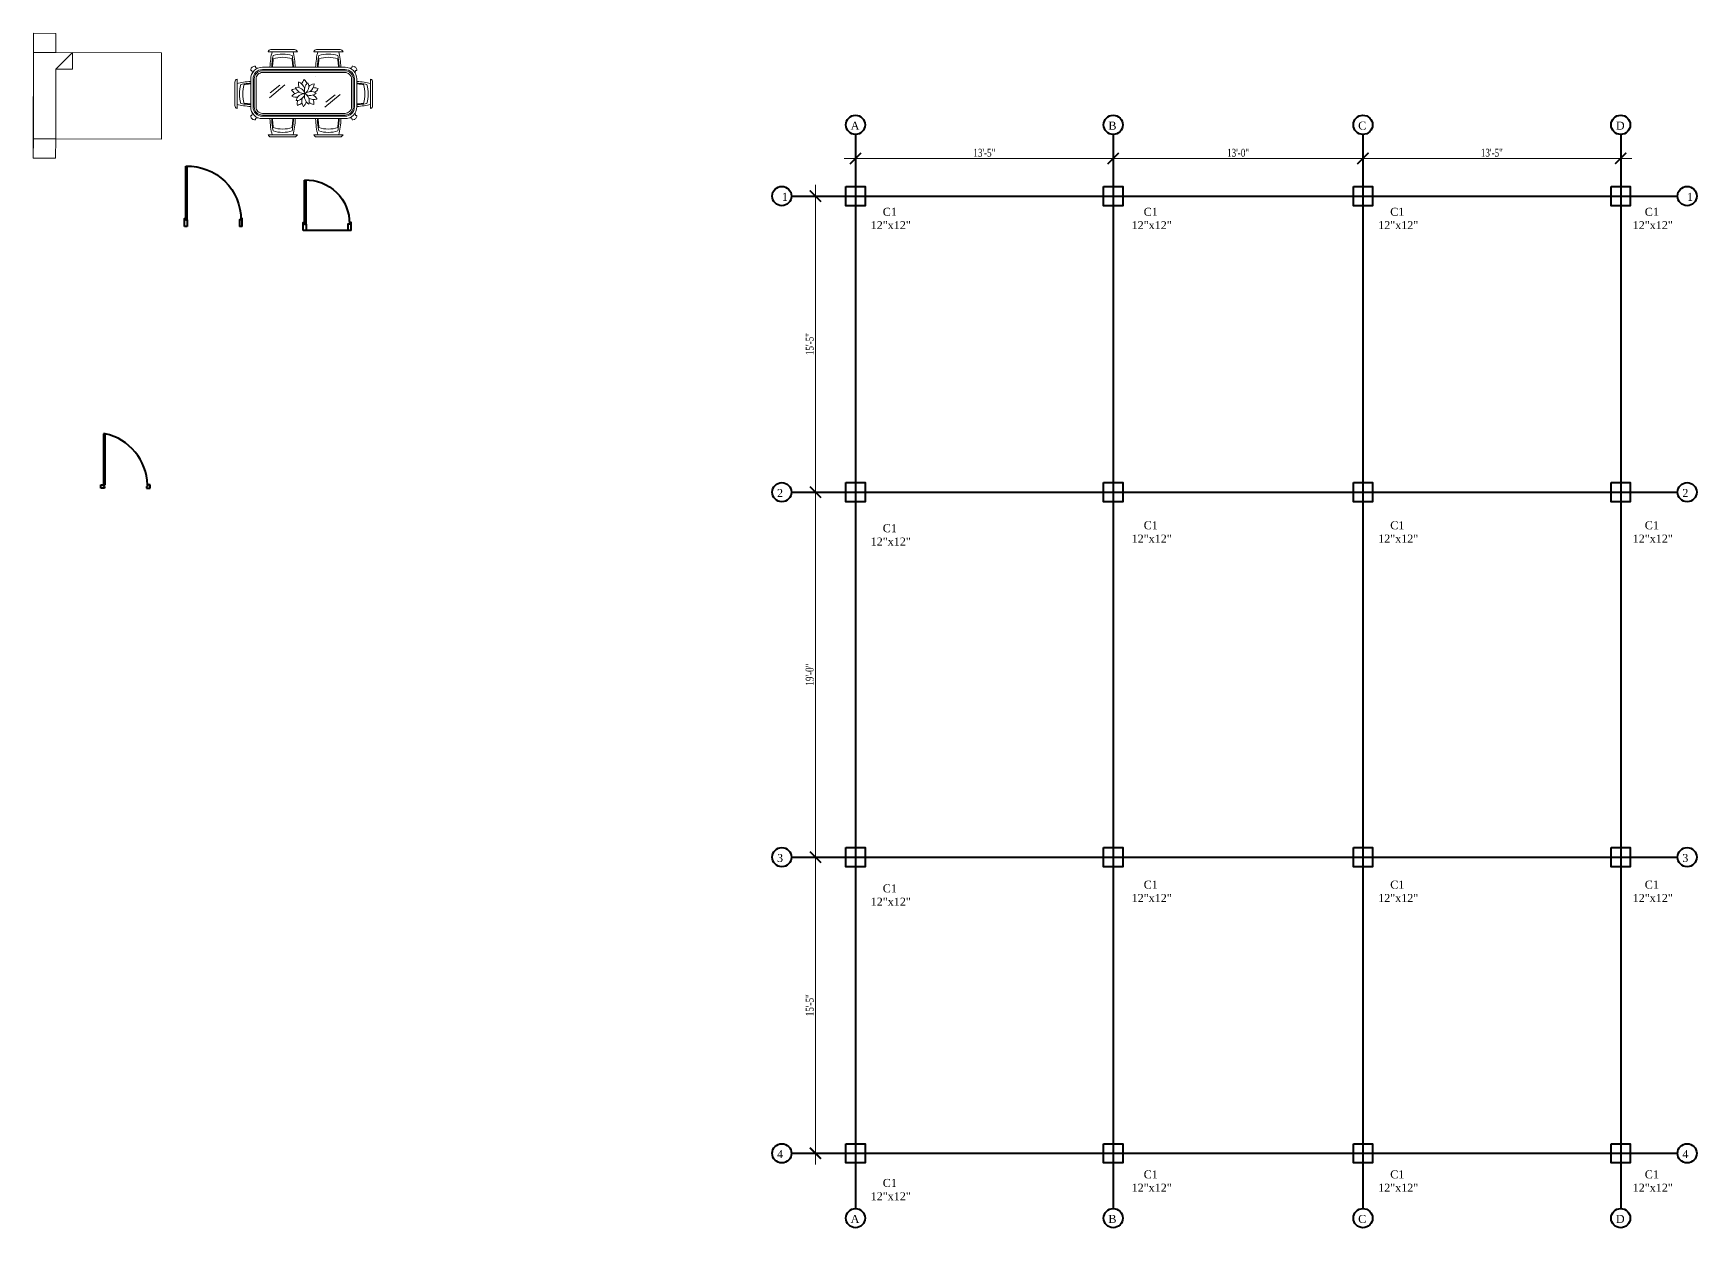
# Model space of a CAD drawing. Header units: inches. Extents: x -79350 to 491628, y -93215 to 155882.
# Drawn here: x -38932 to -37893, y -10660 to -9914 of the extents above; entities that cross this region are included whole.
import ezdxf

# ---------------------------------------------------------------- set-up
doc = ezdxf.new("R2010")
doc.units = ezdxf.units.IN
doc.header["$MEASUREMENT"] = 0
doc.layers.get('0').update_dxf_attribs({"lineweight": 30})
for name, color, linetype, lineweight in [('A-illustr-FURNITURE', 11, 'Continuous', 9), ('Column', 1, 'Continuous', 30), ('LINE', 7, 'Continuous', 20)]:
    doc.layers.add(name, color=color, linetype=linetype, lineweight=lineweight)
doc.layers.add('Door', color=7, linetype='Continuous', lineweight=40, true_color=0x763422)
doc.layers.add('Wall', color=7, linetype='Continuous')
doc.styles.get("Standard").update_dxf_attribs({"font": 'times.ttf', "height": 12})
doc.styles.add('Text', font='times.ttf', dxfattribs={"width": 0.75, "height": 5})
doc.dimstyles.new('Grid Dimension', dxfattribs={"dimscale": 0, "dimtxt": 5, "dimasz": 7, "dimexe": 7, "dimexo": 1, "dimgap": 1, "dimtad": 1, "dimdec": 0, "dimlfac": -1, "dimzin": 3, "dimdsep": 46, "dimlunit": 3, "dimtxsty": 'Text', "dimblk": 'ARCHTICK', "dimcen": 0.9, "dimdle": 7, "dimclrt": 5, "dimadec": 0, "dimazin": 0, "dimtfac": 0.75, "dimtdec": 0, "dimtix": 1, "dimtofl": 0, "dimtmove": 0, "dimatfit": 0, "dimldrblk": 'ARCHTICK', "dimfxl": 1, "dimtolj": 1, "dimtzin": 0, "dimlwd": -1, "dimlwe": -1, "dimarcsym": 0})

# ---------------------------------------------------------------- blocks, each defined once
blk = doc.blocks.new('_ArchTick')
at = {"color": 0, "linetype": 'ByBlock', "const_width": 0.15}
blk.add_lwpolyline([(-0.5, -0.5), (0.5, 0.5)], dxfattribs=at)
blk = doc.blocks.new('*D203')
at = {"layer": 'Defpoints', "color": 0, "lineweight": 40, "transparency": 16777216}
for p in [(-38418.5, -9989.5), (-38257.5, -9989.5), (-38257.5, -9992)]:
    blk.add_point(p, dxfattribs=at)
at = {"layer": 'LINE', "color": 0, "transparency": 16777216}
for p, q in [((-38425.5, -9992), (-38250.5, -9992)), ((-38418.5, -9990.5), (-38418.5, -9999)), ((-38257.5, -9990.5), (-38257.5, -9999))]:
    blk.add_line(p, q, dxfattribs=at)
at = {"layer": 'LINE', "color": 0, "transparency": 16777216, "xscale": 7, "yscale": 7, "zscale": 7, "rotation": 180}
blk.add_blockref('_ArchTick', (-38418.5, -9992), dxfattribs=at)
at = {"layer": 'LINE', "color": 0, "transparency": 16777216, "xscale": 7, "yscale": 7, "zscale": 7}
blk.add_blockref('_ArchTick', (-38257.5, -9992), dxfattribs=at)
at = {"layer": 'LINE', "color": 5, "lineweight": 40, "transparency": 16777216, "insert": (-38338, -9988.5), "char_height": 5, "attachment_point": 5, "style": 'Text'}
blk.add_mtext('\\A1;13\'-5"', dxfattribs=at)
blk = doc.blocks.new('*D204')
at = {"layer": 'Defpoints', "color": 0, "lineweight": 40, "transparency": 16777216}
for p in [(-38257.5, -9992), (-38101.5, -9992), (-38101.5, -9992)]:
    blk.add_point(p, dxfattribs=at)
at = {"layer": 'LINE', "color": 0, "transparency": 16777216}
for p, q in [((-38257.5, -9991), (-38257.5, -9985)), ((-38101.5, -9991), (-38101.5, -9985)), ((-38264.5, -9992), (-38094.5, -9992))]:
    blk.add_line(p, q, dxfattribs=at)
at = {"layer": 'LINE', "color": 0, "transparency": 16777216, "xscale": 7, "yscale": 7, "zscale": 7, "rotation": 180}
blk.add_blockref('_ArchTick', (-38257.5, -9992), dxfattribs=at)
at = {"layer": 'LINE', "color": 0, "transparency": 16777216, "xscale": 7, "yscale": 7, "zscale": 7}
blk.add_blockref('_ArchTick', (-38101.5, -9992), dxfattribs=at)
at = {"layer": 'LINE', "color": 5, "lineweight": 40, "transparency": 16777216, "insert": (-38179.5, -9988.5), "char_height": 5, "attachment_point": 5, "style": 'Text'}
blk.add_mtext('\\A1;13\'-0"', dxfattribs=at)
blk = doc.blocks.new('*D205')
at = {"layer": 'Defpoints', "color": 0, "lineweight": 40, "transparency": 16777216}
for p in [(-38101.5, -9992), (-37940.5, -9992), (-37940.5, -9992)]:
    blk.add_point(p, dxfattribs=at)
at = {"layer": 'LINE', "color": 0, "transparency": 16777216}
for p, q in [((-38101.5, -9991), (-38101.5, -9985)), ((-37940.5, -9991), (-37940.5, -9985)), ((-38108.5, -9992), (-37933.5, -9992))]:
    blk.add_line(p, q, dxfattribs=at)
at = {"layer": 'LINE', "color": 0, "transparency": 16777216, "xscale": 7, "yscale": 7, "zscale": 7, "rotation": 180}
blk.add_blockref('_ArchTick', (-38101.5, -9992), dxfattribs=at)
at = {"layer": 'LINE', "color": 0, "transparency": 16777216, "xscale": 7, "yscale": 7, "zscale": 7}
blk.add_blockref('_ArchTick', (-37940.5, -9992), dxfattribs=at)
at = {"layer": 'LINE', "color": 5, "lineweight": 40, "transparency": 16777216, "insert": (-38021, -9988.5), "char_height": 5, "attachment_point": 5, "style": 'Text'}
blk.add_mtext('\\A1;13\'-5"', dxfattribs=at)
blk = doc.blocks.new('*D206')
at = {"layer": 'Defpoints', "color": 0, "lineweight": 40, "transparency": 16777216}
for p in [(-38458.5, -10015.5), (-38458.5, -10200.5), (-38443.5, -10200.5)]:
    blk.add_point(p, dxfattribs=at)
at = {"layer": 'LINE', "color": 0, "transparency": 16777216}
for p, q in [((-38457.5, -10015.5), (-38436.5, -10015.5)), ((-38443.5, -10008.5), (-38443.5, -10207.5)), ((-38457.5, -10200.5), (-38436.5, -10200.5))]:
    blk.add_line(p, q, dxfattribs=at)
at = {"layer": 'LINE', "color": 0, "transparency": 16777216, "xscale": 7, "yscale": 7, "zscale": 7}
for p, rotation in [((-38443.5, -10015.5), 90), ((-38443.5, -10200.5), 270)]:
    blk.add_blockref('_ArchTick', p, dxfattribs=dict(at, rotation=rotation))
at = {"layer": 'LINE', "color": 5, "lineweight": 40, "transparency": 16777216, "insert": (-38447, -10108), "char_height": 5, "attachment_point": 5, "rotation": 90, "style": 'Text'}
blk.add_mtext('\\A1;15\'-5"', dxfattribs=at)
blk = doc.blocks.new('*D207')
at = {"layer": 'Defpoints', "color": 0, "lineweight": 40, "transparency": 16777216}
for p in [(-38443.5, -10200.5), (-38443.5, -10428.5), (-38443.5, -10428.5)]:
    blk.add_point(p, dxfattribs=at)
at = {"layer": 'LINE', "color": 0, "transparency": 16777216}
for p, q in [((-38443.5, -10193.5), (-38443.5, -10435.5)), ((-38444.5, -10200.5), (-38450.5, -10200.5)), ((-38444.5, -10428.5), (-38450.5, -10428.5))]:
    blk.add_line(p, q, dxfattribs=at)
at = {"layer": 'LINE', "color": 0, "transparency": 16777216, "xscale": 7, "yscale": 7, "zscale": 7}
for p, rotation in [((-38443.5, -10200.5), 90), ((-38443.5, -10428.5), 270)]:
    blk.add_blockref('_ArchTick', p, dxfattribs=dict(at, rotation=rotation))
at = {"layer": 'LINE', "color": 5, "lineweight": 40, "transparency": 16777216, "insert": (-38447.1, -10314.5), "char_height": 5, "attachment_point": 5, "rotation": 90, "style": 'Text'}
blk.add_mtext('\\A1;19\'-0"', dxfattribs=at)
blk = doc.blocks.new('*D208')
at = {"layer": 'Defpoints', "color": 0, "lineweight": 40, "transparency": 16777216}
for p in [(-38443.5, -10428.5), (-38443.5, -10613.5), (-38443.5, -10613.5)]:
    blk.add_point(p, dxfattribs=at)
at = {"layer": 'LINE', "color": 0, "transparency": 16777216}
for p, q in [((-38443.5, -10421.5), (-38443.5, -10620.5)), ((-38444.5, -10428.5), (-38450.5, -10428.5)), ((-38444.5, -10613.5), (-38450.5, -10613.5))]:
    blk.add_line(p, q, dxfattribs=at)
at = {"layer": 'LINE', "color": 0, "transparency": 16777216, "xscale": 7, "yscale": 7, "zscale": 7}
for p, rotation in [((-38443.5, -10428.5), 90), ((-38443.5, -10613.5), 270)]:
    blk.add_blockref('_ArchTick', p, dxfattribs=dict(at, rotation=rotation))
at = {"layer": 'LINE', "color": 5, "lineweight": 40, "transparency": 16777216, "insert": (-38447, -10521), "char_height": 5, "attachment_point": 5, "rotation": 90, "style": 'Text'}
blk.add_mtext('\\A1;15\'-5"', dxfattribs=at)
blk = doc.blocks.new('A$C84812ed7')
at = {"layer": 'Door', "ltscale": 0.3}
for p, q in [((1.7, 37.7), (0, 37.7)), ((0.9, 33.6), (0.9, 0)), ((1.7, 33.6), (1.7, 0)), ((36, 37.7), (34.3, 37.7))]:
    blk.add_line(p, q, dxfattribs=at)
for points in [[(0, 37.7), (0, 32.7), (0.9, 32.7), (0.9, 33.6), (1.7, 33.6), (1.7, 37.7)], [(36, 37.7), (36, 32.7), (35.1, 32.7), (35.1, 33.6), (34.3, 33.6), (34.3, 37.7)]]:
    blk.add_lwpolyline(points, dxfattribs=at)
blk.add_arc((1.9, 33.3), 33.3, 268.2428, 0.551, dxfattribs=at)
blk = doc.blocks.new('d30')
at = {"layer": 'Door', "ltscale": 0.3}
for p, q in [((37959.6, 7135.1), (37959.6, 7162.6)), ((37960.6, 7135.1), (37960.6, 7162.6)), ((37931.6, 7131.1), (37933.6, 7131.1)), ((37933.6, 7131.1), (37959.6, 7131.1)), ((37959.6, 7131.1), (37961.6, 7131.1))]:
    blk.add_line(p, q, dxfattribs=at)
for points in [[(37931.6, 7131.1), (37931.6, 7136.1), (37932.6, 7136.1), (37932.6, 7135.1), (37933.6, 7135.1), (37933.6, 7131.1)], [(37961.6, 7131.1), (37961.6, 7136.1), (37960.6, 7136.1), (37960.6, 7135.1), (37959.6, 7135.1), (37959.6, 7131.1)]]:
    blk.add_lwpolyline(points, dxfattribs=at)
blk.add_arc((37959.7, 7135.6), 27.1, 88.0728, 180.8948, dxfattribs=at)
blk = doc.blocks.new('A$C8264ac47')
at = {"layer": 'A-illustr-FURNITURE', "color": 18, "true_color": 0x000000}
for p, q in [((503, 1445), (999, 1445)), ((1278, 1445), (1774, 1445)), ((36, 503), (36, 999)), ((810, 979), (549, 762)), ((797, 894), (635, 765)), ((969, 1020), (970, 1020)), ((2300, 503), (2300, 999)), ((1752, 817), (1491, 599)), ((1739, 731), (1577, 602)), ((969, 461), (970, 461)), ((503, 36), (999, 36)), ((1278, 36), (1774, 36))]:
    blk.add_line(p, q, dxfattribs=at)
for points in [[(999, 1445, 0.333667), (951, 1481), (551, 1481, 0.333667), (503, 1445)], [(1774, 1445, 0.333667), (1726, 1481), (1326, 1481, 0.333667), (1278, 1445)], [(36, 999, 0.333667), (0, 951), (0, 551, 0.333667), (36, 503)], [(2300, 999, -0.333667), (2336, 951), (2336, 551, -0.333667), (2300, 503)], [(999, 36, -0.333667), (951, 0), (551, 0, -0.333667), (503, 36)], [(1774, 36, -0.333667), (1726, 0), (1326, 0, -0.333667), (1278, 36)]]:
    blk.add_lwpolyline(points, format="xyb", dxfattribs=at)
for points in [[(469, 1172), (1869, 1172, -0.414214), (2069, 972), (2069, 499, -0.414214), (1869, 299), (469, 299, -0.414214), (269, 499), (269, 972, -0.414214)], [(469, 1132), (1869, 1132, -0.414214), (2029, 972), (2029, 499, -0.414214), (1869, 339), (469, 339, -0.414214), (309, 499), (309, 972, -0.414214)], [(469, 1112), (1869, 1112, -0.414214), (2009, 972), (2009, 499, -0.414214), (1869, 359), (469, 359, -0.414214), (329, 499), (329, 972, -0.414214)], [(469, 1082), (1869, 1082, -0.414214), (1979, 972), (1979, 499, -0.414214), (1869, 389), (469, 389, -0.414214), (359, 499), (359, 972, -0.414214)]]:
    blk.add_lwpolyline(points, format="xyb", close=True, dxfattribs=at)
for centre, radius, start, end in [((753, 862), 543, 72.7033, 107.2967), ((753, 806), 543, 72.7033, 107.2967), ((1528, 862), 543, 72.7033, 107.2967), ((1528, 806), 543, 72.7033, 107.2967), ((618, 753), 543, 162.7033, 197.2967), ((674, 753), 543, 162.7033, 197.2967), ((991, 675), 173, 56.1324, 105.6013), ((1231, 920), 233, 177.2105, 198.3514), ((983, 787), 145, 50.5086, 84.2476), ((1234, 881), 159, 163.7761, 237.5159), ((1010, 797), 147, 340.0447, 61.2473), ((1311, 840), 188, 136.1301, 166.4932), ((1153, 894), 147, 268.0447, 349.2473), ((1302, 707), 159, 91.7761, 165.5159), ((1031, 874), 173, 344.1324, 33.6013), ((1339, 722), 233, 105.2105, 126.3514), ((1136, 916), 145, 338.5086, 12.2476), ((1662, 753), 543, 342.7033, 17.2967), ((1717, 753), 543, 342.7033, 17.2967), ((1058, 603), 145, 122.5086, 156.2476), ((1008, 879), 233, 249.2105, 270.3514), ((1109, 930), 188, 208.1301, 238.4932), ((1058, 631), 147, 52.0447, 133.2473), ((1047, 870), 159, 235.7761, 309.5159), ((1167, 575), 173, 128.1324, 177.6013), ((962, 767), 188, 280.1301, 310.4931), ((1230, 625), 147, 124.0447, 205.2473), ((1000, 688), 159, 307.7761, 21.5159), ((1257, 617), 145, 194.5086, 228.2476), ((1158, 588), 159, 19.7761, 93.5159), ((1289, 787), 147, 196.0447, 277.2473), ((1317, 712), 173, 200.1324, 249.6013), ((979, 655), 233, 321.2105, 342.3514), ((1233, 897), 173, 272.1324, 321.6013), ((1071, 576), 188, 352.1301, 22.4931), ((1287, 621), 188, 64.1301, 94.4932), ((1305, 811), 145, 266.5086, 300.2476), ((1183, 557), 233, 33.2105, 54.3514), ((753, 674), 543, 252.7033, 287.2967), ((753, 618), 543, 252.7033, 287.2967), ((1528, 674), 543, 252.7033, 287.2967), ((1528, 618), 543, 252.7033, 287.2967)]:
    blk.add_arc(centre, radius, start, end, dxfattribs=at)
for centre, major_axis, start_param, end_param in [((753, 1081), (0, -632), 4.099527, 4.56758), ((753, 1081), (0, -632), 7.99879, 8.466844), ((1528, 1081), (0, -632), 4.099527, 4.56758), ((1528, 1081), (0, -632), 7.99879, 8.466844), ((399, 753), (632, 0), 8.062748, 8.466844), ((399, 753), (632, 0), 4.099527, 4.503623)]:
    blk.add_ellipse(centre, major_axis=major_axis, ratio=0.345133, start_param=start_param, end_param=end_param, dxfattribs=at)
at = {"layer": 'A-illustr-FURNITURE', "color": 18, "true_color": 0x000000, "extrusion": (0, 0, -1)}
for centre, major_axis, start_param, end_param in [((1937, 753), (632, 0), 4.923784, 5.325251), ((1937, 753), (632, 0), 0.957934, 1.359402), ((753, 399), (0, 632), 4.099527, 4.553045), ((753, 399), (0, 632), 1.730141, 2.183659), ((1528, 399), (0, 632), 4.099527, 4.553045), ((1528, 399), (0, 632), 1.730141, 2.183659)]:
    blk.add_ellipse(centre, major_axis=major_axis, ratio=0.345133, start_param=start_param, end_param=end_param, dxfattribs=at)
at = {"layer": 'A-illustr-FURNITURE', "color": 18, "true_color": 0x000000}
for points, knots in [([(296, 1074), (295, 1083), (293, 1099), (288, 1122), (258, 1120), (281, 1171), (304, 1186), (349, 1200), (350, 1177), (355, 1159), (376, 1161), (390, 1159), (395, 1158)], [25.854151, 25.854151, 25.854151, 25.854151, 52.771329, 71.894905, 86.117928, 121.954734, 172.04851, 202.476174, 216.691855, 230.01003, 254.635643, 269.112988, 269.112988, 269.112988, 269.112988]), ([(592, 1381), (589, 1365), (586, 1349), (580, 1306), (576, 1280), (571, 1226), (569, 1199), (568, 1172)], [4.2084563, 4.2084563, 4.2084563, 4.2084563, 4.2962292, 4.2962292, 4.433179, 4.433179, 4.5651263, 4.5651263, 4.5651263, 4.5651263]), ([(594, 1325), (590, 1302), (587, 1277), (582, 1226), (580, 1199), (579, 1172)], [4.3081151, 4.3081151, 4.3081151, 4.3081151, 4.433179, 4.433179, 4.5651263, 4.5651263, 4.5651263, 4.5651263]), ([(925, 1172), (924, 1197), (922, 1222), (917, 1273), (914, 1300), (910, 1326)], [8.0012444, 8.0012444, 8.0012444, 8.0012444, 8.1227425, 8.1227425, 8.2598231, 8.2598231, 8.2598231, 8.2598231]), ([(939, 1172), (938, 1197), (936, 1222), (931, 1275), (927, 1303), (921, 1347), (918, 1364), (915, 1381)], [8.0012444, 8.0012444, 8.0012444, 8.0012444, 8.1227425, 8.1227425, 8.2664644, 8.2664644, 8.3579144, 8.3579144, 8.3579144, 8.3579144]), ([(1367, 1381), (1364, 1365), (1361, 1349), (1355, 1306), (1351, 1280), (1346, 1226), (1344, 1199), (1343, 1172)], [4.2084563, 4.2084563, 4.2084563, 4.2084563, 4.2962292, 4.2962292, 4.433179, 4.433179, 4.5651263, 4.5651263, 4.5651263, 4.5651263]), ([(1369, 1325), (1365, 1302), (1362, 1277), (1357, 1226), (1355, 1199), (1354, 1172)], [4.3081151, 4.3081151, 4.3081151, 4.3081151, 4.433179, 4.433179, 4.5651263, 4.5651263, 4.5651263, 4.5651263]), ([(1700, 1172), (1699, 1197), (1697, 1222), (1692, 1273), (1689, 1300), (1685, 1326)], [8.0012444, 8.0012444, 8.0012444, 8.0012444, 8.1227425, 8.1227425, 8.2598231, 8.2598231, 8.2598231, 8.2598231]), ([(1714, 1172), (1713, 1197), (1711, 1222), (1706, 1275), (1703, 1303), (1696, 1347), (1693, 1364), (1690, 1381)], [8.0012444, 8.0012444, 8.0012444, 8.0012444, 8.1227425, 8.1227425, 8.2664644, 8.2664644, 8.3579144, 8.3579144, 8.3579144, 8.3579144]), ([(2041, 1075), (2042, 1084), (2044, 1099), (2049, 1122), (2079, 1120), (2056, 1171), (2033, 1186), (1988, 1200), (1987, 1177), (1982, 1159), (1961, 1161), (1948, 1159), (1943, 1158)], [26.596612, 26.596612, 26.596612, 26.596612, 52.771329, 71.894905, 86.117928, 121.954734, 172.04851, 202.476174, 216.691855, 230.01003, 254.635643, 268.767944, 268.767944, 268.767944, 268.767944]), ([(269, 936), (257, 935), (246, 935), (206, 931), (178, 927), (133, 921), (116, 918), (100, 915)], [8.0663515, 8.0663515, 8.0663515, 8.0663515, 8.1227425, 8.1227425, 8.2664644, 8.2664644, 8.3579144, 8.3579144, 8.3579144, 8.3579144]), ([(269, 922), (257, 921), (246, 921), (207, 917), (180, 914), (154, 910)], [8.0663515, 8.0663515, 8.0663515, 8.0663515, 8.1227425, 8.1227425, 8.2598231, 8.2598231, 8.2598231, 8.2598231]), ([(2069, 936), (2080, 935), (2091, 934), (2130, 931), (2158, 927), (2203, 921), (2219, 918), (2236, 915)], [8.0690291, 8.0690291, 8.0690291, 8.0690291, 8.1227425, 8.1227425, 8.2664644, 8.2664644, 8.3579144, 8.3579144, 8.3579144, 8.3579144]), ([(2069, 922), (2080, 921), (2091, 920), (2129, 917), (2156, 914), (2182, 910)], [8.0690291, 8.0690291, 8.0690291, 8.0690291, 8.1227425, 8.1227425, 8.2598231, 8.2598231, 8.2598231, 8.2598231]), ([(100, 592), (116, 589), (132, 586), (174, 579), (201, 576), (242, 572), (255, 571), (269, 570)], [4.2084563, 4.2084563, 4.2084563, 4.2084563, 4.2962292, 4.2962292, 4.433179, 4.433179, 4.5000191, 4.5000191, 4.5000191, 4.5000191]), ([(155, 594), (179, 590), (203, 587), (242, 583), (255, 582), (269, 581)], [4.3081151, 4.3081151, 4.3081151, 4.3081151, 4.433179, 4.433179, 4.5000191, 4.5000191, 4.5000191, 4.5000191]), ([(2181, 594), (2157, 590), (2133, 587), (2095, 583), (2082, 582), (2069, 581)], [4.3081151, 4.3081151, 4.3081151, 4.3081151, 4.433179, 4.433179, 4.4973415, 4.4973415, 4.4973415, 4.4973415]), ([(2236, 592), (2220, 589), (2204, 586), (2162, 579), (2135, 576), (2095, 572), (2082, 571), (2069, 570)], [4.2084563, 4.2084563, 4.2084563, 4.2084563, 4.2962292, 4.2962292, 4.433179, 4.433179, 4.4973415, 4.4973415, 4.4973415, 4.4973415]), ([(296, 398), (295, 390), (293, 375), (288, 353), (258, 355), (281, 304), (304, 289), (349, 275), (350, 297), (355, 316), (374, 314), (386, 315), (389, 316)], [28.55667, 28.55667, 28.55667, 28.55667, 52.771329, 71.894905, 86.117928, 121.954734, 172.04851, 202.476174, 216.691855, 230.01003, 254.635643, 263.792895, 263.792895, 263.792895, 263.792895]), ([(592, 100), (589, 116), (586, 132), (580, 174), (576, 201), (571, 252), (569, 275), (568, 299)], [4.2084563, 4.2084563, 4.2084563, 4.2084563, 4.2962292, 4.2962292, 4.433179, 4.433179, 4.5503345, 4.5503345, 4.5503345, 4.5503345]), ([(594, 155), (590, 179), (587, 203), (582, 252), (581, 275), (579, 299)], [4.3081151, 4.3081151, 4.3081151, 4.3081151, 4.433179, 4.433179, 4.5503345, 4.5503345, 4.5503345, 4.5503345]), ([(924, 299), (923, 277), (922, 256), (917, 207), (914, 180), (910, 154)], [8.0160361, 8.0160361, 8.0160361, 8.0160361, 8.1227425, 8.1227425, 8.2598231, 8.2598231, 8.2598231, 8.2598231]), ([(938, 299), (937, 277), (936, 256), (931, 206), (927, 178), (921, 133), (918, 116), (915, 100)], [8.0160361, 8.0160361, 8.0160361, 8.0160361, 8.1227425, 8.1227425, 8.2664644, 8.2664644, 8.3579144, 8.3579144, 8.3579144, 8.3579144]), ([(1367, 100), (1364, 116), (1361, 132), (1355, 174), (1351, 201), (1346, 252), (1344, 275), (1343, 299)], [4.2084563, 4.2084563, 4.2084563, 4.2084563, 4.2962292, 4.2962292, 4.433179, 4.433179, 4.5503345, 4.5503345, 4.5503345, 4.5503345]), ([(1369, 155), (1365, 179), (1362, 203), (1357, 252), (1356, 275), (1354, 299)], [4.3081151, 4.3081151, 4.3081151, 4.3081151, 4.433179, 4.433179, 4.5503345, 4.5503345, 4.5503345, 4.5503345]), ([(1700, 299), (1698, 277), (1697, 256), (1692, 207), (1689, 180), (1685, 154)], [8.0160361, 8.0160361, 8.0160361, 8.0160361, 8.1227425, 8.1227425, 8.2598231, 8.2598231, 8.2598231, 8.2598231]), ([(1714, 299), (1712, 277), (1711, 256), (1706, 206), (1703, 178), (1696, 133), (1693, 116), (1690, 100)], [8.0160361, 8.0160361, 8.0160361, 8.0160361, 8.1227425, 8.1227425, 8.2664644, 8.2664644, 8.3579144, 8.3579144, 8.3579144, 8.3579144]), ([(2041, 397), (2042, 389), (2044, 375), (2049, 353), (2079, 355), (2056, 304), (2033, 289), (1988, 275), (1987, 297), (1982, 316), (1963, 314), (1951, 315), (1948, 316)], [29.290825, 29.290825, 29.290825, 29.290825, 52.771329, 71.894905, 86.117928, 121.954734, 172.04851, 202.476174, 216.691855, 230.01003, 254.635643, 263.419397, 263.419397, 263.419397, 263.419397])]:
    blk.add_open_spline(points, degree=3, knots=knots, dxfattribs=at)
blk = doc.blocks.new('gfgd')
for p, q in [((612.7, 2975.6, 1), (612.7, 3061.6, 1)), ((628.9, 3038.4, 1), (640.9, 3050.4, 1)), ((640.9, 3050.4, 1), (640.9, 3038.4, 1)), ((628.9, 2987.6, 1), (628.9, 3038.4, 1)), ((628.9, 3038.4, 1), (640.9, 3038.4, 1))]:
    blk.add_line(p, q)
at = {"elevation": 1}
for points in [[(628.9, 3064.3), (628.9, 3050.4), (612.7, 3050.4), (612.7, 3064.4)], [(612.7, 2987.6), (705.7, 2987.6), (705.7, 3050.4), (612.7, 3050.4)], [(628.9, 2987.6), (628.9, 2973.7), (612.7, 2973.7), (612.7, 2987.6)]]:
    blk.add_lwpolyline(points, close=True, dxfattribs=at)

msp = doc.modelspace()

# ---------------------------------------------------------------- linework, layer by layer
at = {"layer": 'Column', "lineweight": 40}
for points in [[(-38424.5, -10009.5), (-38412.5, -10009.5), (-38412.5, -10021.5), (-38424.5, -10021.5)], [(-38263.5, -10009.5), (-38251.5, -10009.5), (-38251.5, -10021.5), (-38263.5, -10021.5)], [(-38107.5, -10009.5), (-38095.5, -10009.5), (-38095.5, -10021.5), (-38107.5, -10021.5)], [(-37946.5, -10009.5), (-37934.5, -10009.5), (-37934.5, -10021.5), (-37946.5, -10021.5)], [(-38424.5, -10194.5), (-38412.5, -10194.5), (-38412.5, -10206.5), (-38424.5, -10206.5)], [(-38263.5, -10194.5), (-38251.5, -10194.5), (-38251.5, -10206.5), (-38263.5, -10206.5)], [(-38107.5, -10194.5), (-38095.5, -10194.5), (-38095.5, -10206.5), (-38107.5, -10206.5)], [(-37946.5, -10194.5), (-37934.5, -10194.5), (-37934.5, -10206.5), (-37946.5, -10206.5)], [(-38424.5, -10422.5), (-38412.5, -10422.5), (-38412.5, -10434.5), (-38424.5, -10434.5)], [(-38263.5, -10422.5), (-38251.5, -10422.5), (-38251.5, -10434.5), (-38263.5, -10434.5)], [(-38107.5, -10422.5), (-38095.5, -10422.5), (-38095.5, -10434.5), (-38107.5, -10434.5)], [(-37946.5, -10422.5), (-37934.5, -10422.5), (-37934.5, -10434.5), (-37946.5, -10434.5)], [(-38424.5, -10607.5), (-38412.5, -10607.5), (-38412.5, -10619.5), (-38424.5, -10619.5)], [(-38263.5, -10607.5), (-38251.5, -10607.5), (-38251.5, -10619.5), (-38263.5, -10619.5)], [(-38107.5, -10607.5), (-38095.5, -10607.5), (-38095.5, -10619.5), (-38107.5, -10619.5)], [(-37946.5, -10607.5), (-37934.5, -10607.5), (-37934.5, -10619.5), (-37946.5, -10619.5)]]:
    msp.add_lwpolyline(points, close=True, dxfattribs=at)
at = {"layer": 'Door', "linetype": 'ByBlock', "lineweight": 40}
for p, q in [((-38887.17, -10163.98), (-38888.23, -10163.98)), ((-38888.23, -10163.98), (-38888.23, -10195.87)), ((-38887.17, -10195.87), (-38887.17, -10163.98)), ((-38890, -10195.87), (-38888.23, -10195.87)), ((-38890, -10198), (-38890, -10195.87)), ((-38887.7, -10198), (-38890, -10198)), ((-38888.23, -10195.87), (-38888.23, -10196.94)), ((-38888.23, -10195.87), (-38887.17, -10195.87)), ((-38888.23, -10196.94), (-38887.7, -10196.94)), ((-38887.7, -10196.94), (-38887.7, -10198)), ((-38860.77, -10196.94), (-38861.3, -10196.94)), ((-38861.3, -10196.94), (-38861.3, -10198)), ((-38861.3, -10198), (-38859, -10198)), ((-38859, -10195.87), (-38860.77, -10195.87)), ((-38860.77, -10195.87), (-38860.77, -10196.94)), ((-38859, -10198), (-38859, -10195.87))]:
    msp.add_line(p, q, dxfattribs=at)
msp.add_arc((-38894.39, -10196.83), 33.63, 1.62499, 77.60102, dxfattribs=at)
at = {"layer": 'LINE', "lineweight": 40}
for p, q in [((-38418.5, -9977), (-38418.5, -10648)), ((-38257.5, -9977), (-38257.5, -10648)), ((-38101.5, -9977), (-38101.5, -10648)), ((-37940.5, -9977), (-37940.5, -10648)), ((-38458.5, -10015.5), (-37905, -10015.5)), ((-38458.5, -10200.5), (-37905, -10200.5)), ((-38458.5, -10428.5), (-37905, -10428.5)), ((-38458.5, -10613.5), (-37905, -10613.5))]:
    msp.add_line(p, q, dxfattribs=at)
for centre in [(-38418.5, -9971), (-38257.5, -9971), (-38101.5, -9971), (-37940.5, -9971), (-38464.5, -10015.5), (-37899, -10015.5), (-38464.5, -10200.5), (-37899, -10200.5), (-38464.5, -10428.5), (-37899, -10428.5), (-38464.5, -10613.5), (-37899, -10613.5), (-38418.5, -10654), (-38257.5, -10654), (-38101.5, -10654), (-37940.5, -10654)]:
    msp.add_circle(centre, 6, dxfattribs=at)

# ---------------------------------------------------------------- block references
at = {"layer": 'A-illustr-FURNITURE', "extrusion": (0, 0, -1), "xscale": -0.8600095551144382, "yscale": 0.8600095551144382, "zscale": -0.8600095551144382, "rotation": 0.1466017057579361}
msp.add_blockref('gfgd', (39465.54, -12547.81, 0.86), dxfattribs=at)
at = {"layer": 'Wall', "xscale": 0.03681570733428795, "yscale": 0.03681570733428795, "zscale": 0.03681570733428795, "rotation": 180}
msp.add_blockref('A$C8264ac47', (-38720.1, -9923.99), dxfattribs=at)
at = {"layer": 'Wall', "xscale": -1, "rotation": 180}
msp.add_blockref('A$C84812ed7', (-38837.6, -9996.77), dxfattribs=at)
at = {"layer": 'Wall', "color": 7, "xscale": -1}
msp.add_blockref('d30', (-802, -17168.13), dxfattribs=at)

# ---------------------------------------------------------------- texts
at = {"layer": 'LINE', "lineweight": 40, "char_height": 5, "attachment_point": 1}
for s, width, insert in [('A', 24, (-38421.5, -9969)), ('B', 24, (-38260.5, -9969)), ('C', 24, (-38104.5, -9969)), ('D', 24, (-37943.5, -9969)), ('1', 24, (-38464.5, -10013.5)), ('1', 24, (-37899, -10013.5)), ('{\\C5;    C1^J12"x12"}', 37, (-38409, -10022.83)), ('{\\C5;    C1^J12"x12"}', 37, (-38246, -10022.83)), ('{\\C5;    C1^J12"x12"}', 37, (-38092, -10022.83)), ('{\\C5;    C1^J12"x12"}', 37, (-37933, -10022.83)), ('2', 24, (-38467.5, -10198.5)), ('2', 24, (-37902, -10198.5)), ('{\\C5;    C1^J12"x12"}', 37, (-38409, -10220.5)), ('{\\C5;    C1^J12"x12"}', 37, (-38246, -10218.67)), ('{\\C5;    C1^J12"x12"}', 37, (-38092, -10218.67)), ('{\\C5;    C1^J12"x12"}', 37, (-37933, -10218.67)), ('3', 24, (-38467.5, -10426.5)), ('3', 24, (-37902, -10426.5)), ('{\\C5;    C1^J12"x12"}', 37, (-38409, -10445.5)), ('{\\C5;    C1^J12"x12"}', 37, (-38246, -10443.17)), ('{\\C5;    C1^J12"x12"}', 37, (-38092, -10443.17)), ('{\\C5;    C1^J12"x12"}', 37, (-37933, -10443.17)), ('4', 24, (-38467.5, -10611.5)), ('4', 24, (-37902, -10611.5)), ('{\\C5;    C1^J12"x12"}', 37, (-38409, -10629.5)), ('{\\C5;    C1^J12"x12"}', 37, (-38246, -10624.17)), ('{\\C5;    C1^J12"x12"}', 37, (-38092, -10624.17)), ('{\\C5;    C1^J12"x12"}', 37, (-37933, -10624.17)), ('A', 24, (-38421.5, -10652)), ('B', 24, (-38260.5, -10652)), ('C', 24, (-38104.5, -10652)), ('D', 24, (-37943.5, -10652))]:
    msp.add_mtext_dynamic_manual_height_columns(s, width=width, gutter_width=60, heights=[0], dxfattribs=dict(at, insert=insert))

# ---------------------------------------------------------------- dimensions: what is measured, and where the dimension line sits
at = {"layer": 'LINE', "lineweight": 40}
for base, p1, p2, picture, middle in [((-38257.5, -9992), (-38418.5, -9989.5), (-38257.5, -9989.5), '*D203', (-38338, -9988.46)), ((-38101.5, -9992), (-38257.5, -9992), (-38101.5, -9992), '*D204', (-38179.5, -9988.46)), ((-37940.5, -9992), (-38101.5, -9992), (-37940.5, -9992), '*D205', (-38021, -9988.46))]:
    dim = msp.add_linear_dim(base=base, p1=p1, p2=p2, dimstyle='Grid Dimension', override={"dimscale": 1}, dxfattribs=at)
    dim.commit()
    dim.dimension.update_dxf_attribs({"geometry": picture, "text_midpoint": middle})
dim = msp.add_linear_dim(base=(-38443.5, -10200.5), p1=(-38458.5, -10015.5), p2=(-38458.5, -10200.5), angle=90, dimstyle='Grid Dimension', override={"dimscale": 1}, dxfattribs=at)
dim.commit()
dim.dimension.update_dxf_attribs({"geometry": '*D206', "text_midpoint": (-38443.5, -10108), "dimtype": 160})
for base, p1, p2, picture, middle in [((-38443.5, -10428.5), (-38443.5, -10200.5), (-38443.5, -10428.5), '*D207', (-38447.05, -10314.5)), ((-38443.5, -10613.5), (-38443.5, -10428.5), (-38443.5, -10613.5), '*D208', (-38447.04, -10521))]:
    dim = msp.add_linear_dim(base=base, p1=p1, p2=p2, angle=90, dimstyle='Grid Dimension', override={"dimscale": 1}, dxfattribs=at)
    dim.commit()
    dim.dimension.update_dxf_attribs({"geometry": picture, "text_midpoint": middle})

doc.saveas('drawing.dxf')
